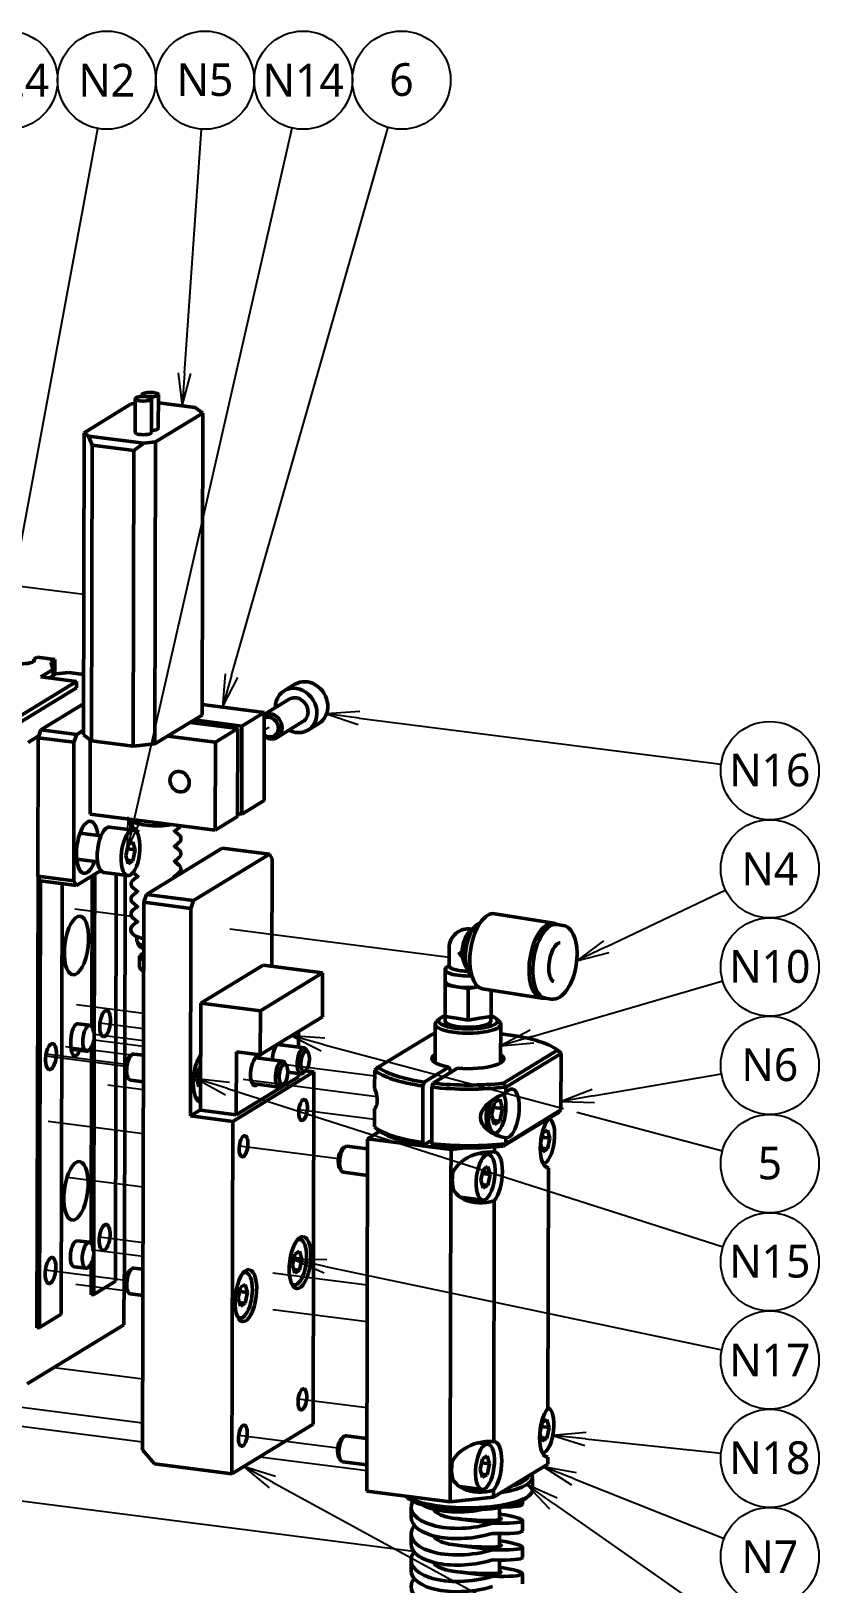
# Model space of a CAD drawing. Header units: millimetres. Extents: x 0 to 2100, y 0 to 1485.
# Drawn here: x 512 to 813, y 548 to 1140 of the extents above; entities that cross this region are included whole.
import ezdxf

# ---------------------------------------------------------------- set-up
doc = ezdxf.new("R2010")
doc.units = ezdxf.units.MM
doc.header["$LTSCALE"] = 5
for name, color, linetype, lineweight in [('Symbol (ISO)', 7, 'Continuous', 25), ('Tweak Trail (ISO)', 7, 'Continuous', 25), ('Visible (ISO)', 7, 'Continuous', 50)]:
    doc.layers.add(name, color=color, linetype=linetype, lineweight=lineweight)
doc.styles.add('Label Text (JIS)', font='')
doc.styles.get('Label Text (JIS)').set_extended_font_data('Meiryo')

# ---------------------------------------------------------------- blocks, each defined once
blk = doc.blocks.new('バルーン7')
at = {"layer": 'Symbol (ISO)'}
for p, q in [((79.82, 161.17), (99.6, 220.74)), ((79.35, 161.32), (79.03, 158.79)), ((79.82, 161.17), (79.03, 158.79)), ((79.03, 158.79), (80.29, 161.01))]:
    blk.add_line(p, q, dxfattribs=at)
blk.add_circle((100.78, 224.29), 3.75, dxfattribs=at)
at = {"layer": 'Symbol (ISO)', "insert": (100.78, 224.29), "char_height": 2.5, "attachment_point": 5, "style": 'Label Text (JIS)'}
blk.add_mtext('N24', dxfattribs=at)
blk = doc.blocks.new('バルーン9')
at = {"layer": 'Symbol (ISO)'}
for p, q in [((100.19, 180.62), (107.6, 220.61)), ((99.7, 180.71), (99.74, 178.16)), ((100.19, 180.62), (99.74, 178.16)), ((99.74, 178.16), (100.69, 180.53))]:
    blk.add_line(p, q, dxfattribs=at)
blk.add_circle((108.28, 224.29), 3.75, dxfattribs=at)
at = {"layer": 'Symbol (ISO)', "insert": (108.28, 224.29), "char_height": 2.5, "attachment_point": 5, "style": 'Label Text (JIS)'}
blk.add_mtext('N2', dxfattribs=at)
blk = doc.blocks.new('バルーン10')
at = {"layer": 'Symbol (ISO)'}
for p, q in [((114.22, 201.92), (115.52, 220.56)), ((113.72, 201.96), (114.04, 199.43)), ((114.22, 201.92), (114.04, 199.43)), ((114.04, 199.43), (114.71, 201.89))]:
    blk.add_line(p, q, dxfattribs=at)
blk.add_circle((115.78, 224.29), 3.75, dxfattribs=at)
at = {"layer": 'Symbol (ISO)', "insert": (115.78, 224.32), "char_height": 2.5, "attachment_point": 5, "style": 'Label Text (JIS)'}
blk.add_mtext('N5', dxfattribs=at)
blk = doc.blocks.new('バルーン11')
at = {"layer": 'Symbol (ISO)'}
for p, q in [((117.81, 178.84), (129.75, 220.7)), ((117.33, 178.98), (117.12, 176.44)), ((117.81, 178.84), (117.12, 176.44)), ((117.12, 176.44), (118.29, 178.7))]:
    blk.add_line(p, q, dxfattribs=at)
blk.add_circle((130.78, 224.29), 3.75, dxfattribs=at)
at = {"layer": 'Symbol (ISO)', "insert": (130.78, 224.32), "char_height": 2.5, "attachment_point": 5, "style": 'Label Text (JIS)'}
blk.add_mtext('6', dxfattribs=at)
blk = doc.blocks.new('バルーン12')
at = {"layer": 'Symbol (ISO)'}
for p, q in [((110.39, 167.94), (122.44, 220.65)), ((109.9, 168.05), (109.83, 165.51)), ((110.39, 167.94), (109.83, 165.51)), ((109.83, 165.51), (110.87, 167.83))]:
    blk.add_line(p, q, dxfattribs=at)
blk.add_circle((123.28, 224.29), 3.75, dxfattribs=at)
at = {"layer": 'Symbol (ISO)', "insert": (123.28, 224.29), "char_height": 2.5, "attachment_point": 5, "style": 'Label Text (JIS)'}
blk.add_mtext('N14', dxfattribs=at)
blk = doc.blocks.new('バルーン19')
at = {"layer": 'Symbol (ISO)'}
for p, q in [((144.88, 121.07), (142.34, 120.84)), ((144.82, 120.57), (142.34, 120.84)), ((142.34, 120.84), (144.77, 120.08)), ((144.82, 120.57), (155.18, 119.48))]:
    blk.add_line(p, q, dxfattribs=at)
blk.add_circle((158.9, 119.09), 3.75, dxfattribs=at)
at = {"layer": 'Symbol (ISO)', "insert": (158.9, 119.12), "char_height": 2.5, "attachment_point": 5, "style": 'Label Text (JIS)'}
blk.add_mtext('N18', dxfattribs=at)
blk = doc.blocks.new('バルーン20')
at = {"layer": 'Symbol (ISO)'}
for p, q in [((143.95, 117.52), (141.63, 118.45)), ((144.14, 117.99), (141.63, 118.45)), ((141.63, 118.45), (143.77, 117.06)), ((143.95, 117.52), (155.42, 112.97))]:
    blk.add_line(p, q, dxfattribs=at)
blk.add_circle((158.9, 111.59), 3.75, dxfattribs=at)
at = {"layer": 'Symbol (ISO)', "insert": (158.9, 111.59), "char_height": 2.5, "attachment_point": 5, "style": 'Label Text (JIS)'}
blk.add_mtext('N7', dxfattribs=at)
blk = doc.blocks.new('バルーン21')
at = {"layer": 'Symbol (ISO)'}
for p, q in [((145.42, 146.75), (155.21, 148.45)), ((145.33, 147.25), (142.96, 146.33)), ((145.42, 146.75), (142.96, 146.33)), ((142.96, 146.33), (145.51, 146.26))]:
    blk.add_line(p, q, dxfattribs=at)
blk.add_circle((158.9, 149.09), 3.75, dxfattribs=at)
at = {"layer": 'Symbol (ISO)', "insert": (158.9, 149.12), "char_height": 2.5, "attachment_point": 5, "style": 'Label Text (JIS)'}
blk.add_mtext('N6', dxfattribs=at)
blk = doc.blocks.new('バルーン22')
at = {"layer": 'Symbol (ISO)'}
for p, q in [((140.75, 151.29), (155.31, 155.54)), ((140.61, 151.77), (138.35, 150.59)), ((140.75, 151.29), (138.35, 150.59)), ((138.35, 150.59), (140.89, 150.81))]:
    blk.add_line(p, q, dxfattribs=at)
blk.add_circle((158.9, 156.59), 3.75, dxfattribs=at)
at = {"layer": 'Symbol (ISO)', "insert": (158.9, 156.62), "char_height": 2.5, "attachment_point": 5, "style": 'Label Text (JIS)'}
blk.add_mtext('N10', dxfattribs=at)
blk = doc.blocks.new('バルーン23')
at = {"layer": 'Symbol (ISO)'}
for p, q in [((146.41, 158.14), (155.53, 162.48)), ((146.2, 158.59), (144.16, 157.06)), ((146.41, 158.14), (144.16, 157.06)), ((144.16, 157.06), (146.63, 157.69))]:
    blk.add_line(p, q, dxfattribs=at)
blk.add_circle((158.9, 164.09), 3.75, dxfattribs=at)
at = {"layer": 'Symbol (ISO)', "insert": (158.9, 164.09), "char_height": 2.5, "attachment_point": 5, "style": 'Label Text (JIS)'}
blk.add_mtext('N4', dxfattribs=at)
blk = doc.blocks.new('バルーン24')
at = {"layer": 'Symbol (ISO)'}
for p, q in [((124.79, 150.68), (122.38, 151.33)), ((124.92, 151.17), (122.38, 151.33)), ((122.38, 151.33), (124.66, 150.2)), ((124.79, 150.68), (143.15, 145.79)), ((144.16, 145.52), (155.29, 142.55))]:
    blk.add_line(p, q, dxfattribs=at)
blk.add_circle((158.9, 141.59), 3.75, dxfattribs=at)
at = {"layer": 'Symbol (ISO)', "insert": (158.9, 141.62), "char_height": 2.5, "attachment_point": 5, "style": 'Label Text (JIS)'}
blk.add_mtext('5', dxfattribs=at)
blk = doc.blocks.new('バルーン25')
at = {"layer": 'Symbol (ISO)'}
for p, q in [((120.93, 117.26), (118.73, 118.46)), ((121.17, 117.7), (118.73, 118.46)), ((118.73, 118.46), (120.69, 116.83)), ((120.93, 117.26), (155.61, 98.38))]:
    blk.add_line(p, q, dxfattribs=at)
blk.add_circle((158.9, 96.59), 3.75, dxfattribs=at)
at = {"layer": 'Symbol (ISO)', "insert": (158.9, 96.59), "char_height": 2.5, "attachment_point": 5, "style": 'Label Text (JIS)'}
blk.add_mtext('4', dxfattribs=at)
blk = doc.blocks.new('バルーン26')
at = {"layer": 'Symbol (ISO)'}
for p, q in [((124.98, 133.74), (122.54, 134.26)), ((125.09, 134.23), (122.54, 134.26)), ((122.54, 134.26), (124.88, 133.26)), ((124.98, 133.74), (155.24, 127.36))]:
    blk.add_line(p, q, dxfattribs=at)
blk.add_circle((158.9, 126.59), 3.75, dxfattribs=at)
at = {"layer": 'Symbol (ISO)', "insert": (158.9, 126.59), "char_height": 2.5, "attachment_point": 5, "style": 'Label Text (JIS)'}
blk.add_mtext('N17', dxfattribs=at)
blk = doc.blocks.new('バルーン28')
at = {"layer": 'Symbol (ISO)'}
for p, q in [((142.38, 115.64), (140.33, 117.08)), ((142.66, 116.05), (140.33, 117.08)), ((140.33, 117.08), (142.09, 115.23)), ((142.38, 115.64), (155.84, 106.23))]:
    blk.add_line(p, q, dxfattribs=at)
blk.add_circle((158.9, 104.09), 3.75, dxfattribs=at)
at = {"layer": 'Symbol (ISO)', "insert": (158.9, 104.12), "char_height": 2.5, "attachment_point": 5, "style": 'Label Text (JIS)'}
blk.add_mtext('N8', dxfattribs=at)
blk = doc.blocks.new('バルーン29')
at = {"layer": 'Symbol (ISO)'}
for p, q in [((117.5, 147.31), (115.12, 148.07)), ((117.65, 147.78), (115.12, 148.07)), ((115.12, 148.07), (117.35, 146.83)), ((117.5, 147.31), (155.34, 135.23))]:
    blk.add_line(p, q, dxfattribs=at)
blk.add_circle((158.9, 134.09), 3.75, dxfattribs=at)
at = {"layer": 'Symbol (ISO)', "insert": (158.9, 134.12), "char_height": 2.5, "attachment_point": 5, "style": 'Label Text (JIS)'}
blk.add_mtext('N15', dxfattribs=at)
blk = doc.blocks.new('バルーン30')
at = {"layer": 'Symbol (ISO)'}
for p, q in [((127.6, 176.1), (125.06, 175.92)), ((127.54, 175.6), (125.06, 175.92)), ((125.06, 175.92), (127.47, 175.1)), ((127.54, 175.6), (155.19, 172.07))]:
    blk.add_line(p, q, dxfattribs=at)
blk.add_circle((158.9, 171.59), 3.75, dxfattribs=at)
at = {"layer": 'Symbol (ISO)', "insert": (158.9, 171.62), "char_height": 2.5, "attachment_point": 5, "style": 'Label Text (JIS)'}
blk.add_mtext('N16', dxfattribs=at)

msp = doc.modelspace()

# ---------------------------------------------------------------- linework, layer by layer
at = {"layer": 'Tweak Trail (ISO)'}
for p, q in [((474.59, 932.68), (532.59, 925.23)), ((601.48, 873.44), (603.34, 874.58)), ((529.24, 805.13), (550.87, 802.35)), ((588.35, 797.54), (672.09, 786.79)), ((529.79, 768.7), (555.44, 765.41)), ((538.81, 761.65), (555.42, 759.51)), ((536.53, 755.21), (555.41, 752.78)), ((536.58, 757.35), (555.41, 754.93)), ((518.14, 749.03), (548.53, 745.13)), ((518.26, 749.78), (548.65, 745.87)), ((525.63, 752.65), (550.81, 749.42)), ((576.04, 742.36), (577.21, 742.21)), ((609.71, 745.81), (643.67, 741.45)), ((541.75, 738.01), (555.37, 736.26)), ((593.45, 740.13), (644.51, 733.57)), ((519.02, 724.13), (555.33, 719.47)), ((614.74, 728.64), (643.63, 724.94)), ((592.01, 714.76), (629.84, 709.91)), ((526.23, 702.8), (555.28, 699.07)), ((538.62, 680), (555.23, 677.87)), ((535.4, 675.18), (555.22, 672.64)), ((517.95, 667.38), (548.57, 663.45)), ((604.84, 666.27), (640.8, 661.65)), ((529.54, 661.92), (549.27, 659.39)), ((604.81, 652.26), (640.77, 647.64)), ((521.34, 630.14), (555.11, 625.8)), ((493.34, 616.93), (555.08, 609.01)), ((614.49, 618.18), (640.7, 614.82)), ((505.83, 608.11), (555.06, 601.8)), ((591.76, 604.3), (629.58, 599.44)), ((599.81, 596.05), (640.64, 590.81)), ((505.79, 579.62), (658.54, 560.01))]:
    msp.add_line(p, q, dxfattribs=at)
at = {"layer": 'Visible (ISO)'}
for p, q in [((550.71, 997.88), (532.73, 986.9)), ((552.26, 998.04), (550.71, 997.88)), ((552.26, 999.86), (552.23, 987.02)), ((554.85, 1001.44), (554.85, 1000.71)), ((558.51, 999.85), (558.48, 987)), ((561.1, 1001.43), (561.07, 988.58)), ((575.17, 996.5), (561.09, 998.3)), ((578.02, 994.37), (575.17, 996.5)), ((560.05, 983.39), (578.02, 994.37)), ((578.02, 994.37), (577.76, 879.11)), ((532.73, 986.9), (532.46, 871.64)), ((532.73, 986.9), (534.42, 985.64)), ((535.83, 982.19), (534.42, 985.64)), ((534.42, 985.64), (555.54, 982.93)), ((535.83, 982.19), (535.57, 869.33)), ((535.83, 982.19), (551.77, 980.14)), ((551.77, 980.14), (551.51, 867.28)), ((551.77, 980.14), (555.54, 982.93)), ((555.54, 982.93), (560.05, 983.39)), ((560.05, 983.39), (559.78, 868.13)), ((514.77, 901.2), (513.55, 900.46)), ((514.77, 901.2), (521.6, 900.33)), ((513.55, 900.46), (513.55, 899.65)), ((520.98, 896.59), (516.23, 893.69)), ((521.6, 900.33), (520.01, 899.36)), ((520.01, 899.36), (520.98, 896.59)), ((520.98, 894.19), (520.98, 896.59)), ((521.58, 894.56), (521.6, 900.33)), ((526.97, 895.33), (522.01, 894.82)), ((526.97, 895.33), (532.52, 894.62)), ((529.89, 891.93), (504.26, 876.29)), ((504.26, 873.89), (529.88, 889.53)), ((516.23, 893.69), (529.89, 891.93)), ((519.47, 893.27), (522.01, 894.82)), ((529.88, 889.53), (529.89, 891.93)), ((613.24, 890.88), (609.11, 888.35)), ((532.49, 883.43), (516.27, 873.52)), ((577.77, 883.19), (601.5, 880.15)), ((611.06, 885.15), (601.5, 879.31)), ((559.78, 868.13), (577.76, 879.11)), ((574.76, 877.28), (592.97, 874.94)), ((601.5, 880.15), (592.97, 874.94)), ((601.42, 846.53), (601.5, 880.15)), ((516.27, 873.52), (515.23, 870.49)), ((529.93, 871.77), (516.27, 873.52)), ((528.89, 868.74), (529.93, 871.77)), ((532.47, 873.32), (529.93, 871.77)), ((532.46, 871.64), (535.57, 869.33)), ((591.43, 873.99), (573.21, 876.33)), ((591.43, 873.99), (582.9, 868.79)), ((591.35, 840.38), (591.43, 873.99)), ((592.97, 874.94), (592.9, 841.32)), ((616.27, 876.62), (606.39, 870.58)), ((622.36, 875.94), (618.23, 873.42)), ((515.27, 871.02), (511.45, 868.69)), ((515.23, 870.49), (515.11, 817.66)), ((515.23, 870.49), (528.89, 868.74)), ((515.42, 871.04), (515.27, 871.02)), ((515.27, 871.02), (515.27, 870.61)), ((528.89, 868.74), (528.77, 815.91)), ((535.02, 841.31), (535.08, 869.69)), ((535.57, 869.33), (551.51, 867.28)), ((551.51, 867.28), (559.78, 868.13)), ((582.9, 868.79), (564.69, 871.13)), ((582.82, 835.17), (582.9, 868.79)), ((601.42, 846.53), (592.9, 841.32)), ((582.82, 835.17), (535.02, 841.31)), ((551.6, 835.23), (542.49, 836.39)), ((550.74, 838.72), (550.74, 837.76)), ((553.62, 834.42), (551.49, 836.28)), ((566.83, 834.39), (568.98, 836.24)), ((591.35, 840.38), (582.82, 835.17)), ((592.9, 841.32), (591.35, 841.52)), ((539.19, 833.04), (531.19, 834.06)), ((549.6, 829.6), (551.39, 830.7)), ((551.39, 830.7), (552.27, 827.64)), ((553.1, 834.87), (552.72, 834.54)), ((566.82, 828.62), (568.96, 830.47)), ((567.35, 834.84), (568.97, 833.43)), ((537.92, 823.12), (529.91, 824.15)), ((548.69, 825.45), (549.6, 829.6)), ((549.58, 822.4), (548.69, 825.45)), ((552.27, 827.64), (549.25, 828.03)), ((552.27, 827.64), (551.37, 823.49)), ((585.5, 828.37), (556.57, 810.7)), ((566.81, 822.86), (568.95, 824.71)), ((567.34, 829.07), (568.96, 827.67)), ((574.56, 808.39), (603.49, 826.06)), ((585.5, 828.37), (603.49, 826.06)), ((603.49, 826.06), (604.51, 824.29)), ((604.51, 824.29), (604.42, 783.19)), ((529.8, 814.14), (539.08, 819.81)), ((536.78, 818.4), (536.64, 756.6)), ((549.37, 817.87), (540.26, 819.04)), ((545.03, 818.42), (544.67, 663.06)), ((548.12, 665.67), (548.48, 817.98)), ((551.37, 823.49), (549.18, 823.77)), ((551.37, 823.49), (549.58, 822.4)), ((551.45, 818.99), (551.41, 819.02)), ((553.58, 817.13), (551.45, 818.99)), ((553.6, 822.89), (553.32, 823.13)), ((566.79, 817.1), (568.94, 818.95)), ((567.33, 823.31), (568.94, 821.9)), ((515.15, 817.59), (514.75, 645.29)), ((515.11, 817.66), (516.14, 815.89)), ((528.77, 815.91), (515.11, 817.66)), ((516.14, 815.89), (515.74, 645.39)), ((516.14, 815.89), (529.8, 814.14)), ((524.39, 814.83), (524.01, 650.44)), ((529.8, 814.14), (528.77, 815.91)), ((535.78, 817.79), (535.65, 760.28)), ((553.57, 811.36), (551.43, 813.22)), ((553.06, 817.58), (551.44, 816.18)), ((567.31, 817.55), (567.51, 817.38)), ((553.56, 805.6), (551.42, 807.46)), ((553.05, 811.82), (551.43, 810.42)), ((555.53, 807.67), (555.05, 598.75)), ((556.57, 810.7), (555.53, 807.67)), ((555.53, 807.67), (573.52, 805.36)), ((574.56, 808.39), (556.57, 810.7)), ((573.52, 805.36), (574.56, 808.39)), ((553.02, 800.29), (551.4, 798.89)), ((553.04, 806.05), (551.41, 804.66)), ((553.54, 799.84), (551.41, 801.7)), ((573.34, 726.12), (573.52, 805.36)), ((689.47, 803.32), (712.06, 799.69)), ((550.64, 797.41), (550.64, 797.17)), ((552.89, 794.56), (552.88, 792.85)), ((679.78, 796.37), (682.22, 798.75)), ((680.5, 797.42), (680.8, 797.37)), ((713.32, 799.23), (715.49, 798.88)), ((553.7, 791.14), (553.2, 792.08)), ((672.08, 783.43), (672.1, 790.27)), ((553.87, 786.84), (553.86, 783)), ((555.47, 781.25), (554.13, 782.49)), ((554.86, 788), (554.14, 787.34)), ((577.27, 769.12), (601.04, 783.63)), ((601.04, 783.63), (623.8, 780.71)), ((672.08, 783.73), (670.96, 782.7)), ((678.49, 783.09), (679.41, 781.3)), ((600.04, 766.2), (623.8, 780.71)), ((623.8, 780.71), (623.76, 763.9)), ((670.54, 778.94), (670.51, 766.93)), ((670.57, 778.95), (670.54, 778.94)), ((670.54, 778.94), (670.57, 777.54)), ((670.58, 781.99), (670.57, 777.55)), ((670.57, 777.54), (670.6, 776.13)), ((670.6, 776.13), (670.57, 764.12)), ((670.6, 776.13), (674.99, 775.43)), ((674.99, 775.43), (679.37, 774.72)), ((679.37, 774.72), (679.35, 762.71)), ((679.37, 774.72), (683.32, 775.35)), ((684.87, 774.69), (707.45, 771.06)), ((688.09, 774.17), (688.07, 764.11)), ((708.8, 771.09), (710.97, 770.74)), ((577.18, 728.29), (577.27, 769.12)), ((577.27, 769.12), (600.04, 766.2)), ((600, 749.39), (600.04, 766.2)), ((670.51, 766.93), (670.54, 765.53)), ((670.54, 765.54), (670.53, 762.42)), ((670.54, 765.53), (670.57, 764.12)), ((534.95, 760.75), (530.4, 761.33)), ((623.76, 763.9), (600, 749.39)), ((666.78, 761.23), (666.75, 746.82)), ((668.52, 763.33), (667.32, 762.24)), ((670.57, 764.12), (674.96, 763.42)), ((674.96, 763.42), (679.35, 762.71)), ((679.35, 762.71), (683.71, 763.41)), ((683.71, 763.41), (688.07, 764.11)), ((688.04, 764.11), (688.03, 762.38)), ((690.05, 763.28), (691.25, 762.18)), ((691.78, 761.17), (691.75, 746.76)), ((527.69, 755.11), (527.69, 752.71)), ((536.63, 756.24), (536.44, 673.76)), ((606.58, 753.41), (616.78, 752.1)), ((614.64, 758.33), (614.63, 752.37)), ((665.68, 757.37), (645.02, 744.75)), ((533.68, 750.83), (527.75, 751.59)), ((535.63, 752.68), (535.46, 677.43)), ((549.86, 748.53), (550.78, 749.39)), ((555.4, 749.29), (551.69, 749.76)), ((590.84, 726.54), (590.89, 750.55)), ((590.89, 750.55), (600, 749.39)), ((598.24, 748.37), (608.52, 747.05)), ((618.24, 750.44), (617.57, 751.5)), ((692.82, 738.62), (713.49, 751.24)), ((714.83, 750.01), (693.75, 737.15)), ((714.83, 750.01), (714.78, 728.4)), ((548.96, 741.5), (549.63, 740.44)), ((575.6, 740.33), (576.5, 744.48)), ((577.21, 742.77), (576.16, 742.9)), ((576.5, 744.48), (577.22, 744.91)), ((620.5, 742.97), (589.5, 724.04)), ((614.6, 741.05), (590.84, 726.54)), ((609.98, 745.39), (609.3, 746.45)), ((610.48, 742.82), (615.51, 742.18)), ((614.61, 742.29), (614.6, 741.05)), ((617.34, 743.41), (616.42, 742.56)), ((617.3, 743.38), (620.5, 742.97)), ((620.5, 742.97), (620.19, 608.49)), ((643.67, 743.57), (643.65, 736.61)), ((671.91, 744.78), (662.58, 739.08)), ((666, 738.64), (675.33, 744.34)), ((672.43, 742.57), (672.43, 743.89)), ((555.38, 739.21), (550.41, 739.84)), ((576.49, 737.27), (575.6, 740.33)), ((577.2, 738.51), (576.09, 738.65)), ((577.2, 737.71), (576.49, 737.27)), ((596.97, 738.45), (607.24, 737.13)), ((609.07, 738.37), (608.16, 737.51)), ((662.01, 715.95), (662.06, 737.56)), ((662.58, 739.08), (662.06, 737.56)), ((665.43, 715.51), (665.48, 737.12)), ((665.48, 737.12), (666, 738.64)), ((693.75, 737.15), (693.75, 734.87)), ((576.28, 732.74), (575.51, 732.84)), ((689.38, 731.24), (688.32, 726.4)), ((688.98, 729.41), (692.5, 728.95)), ((691.47, 732.52), (689.38, 731.24)), ((692.5, 728.95), (691.47, 732.52)), ((573.34, 726.12), (577.18, 728.46)), ((589.5, 724.04), (573.34, 726.12)), ((577.18, 728.29), (590.84, 726.54)), ((589.19, 589.56), (589.5, 724.04)), ((643.64, 728.92), (643.62, 721.96)), ((688.32, 726.4), (689.36, 722.84)), ((688.89, 724.44), (691.45, 724.11)), ((689.36, 722.84), (691.45, 724.11)), ((691.45, 724.11), (692.5, 728.95)), ((713.43, 727.22), (692.77, 714.6)), ((693.7, 715.53), (714.78, 728.4)), ((710.01, 724.95), (710.01, 725.13)), ((640.62, 582.96), (640.93, 717.44)), ((640.93, 717.44), (645.58, 720.28)), ((640.93, 717.44), (672.8, 713.35)), ((690.86, 720.23), (690.32, 719.73)), ((693.71, 717.81), (693.7, 715.53)), ((706.96, 715.49), (707.86, 719.63)), ((710.54, 717.67), (707.52, 718.06)), ((707.86, 719.63), (709.65, 720.73)), ((710.54, 717.67), (709.63, 713.52)), ((709.65, 720.73), (710.54, 717.67)), ((631.16, 713.31), (632.08, 714.17)), ((640.92, 713.52), (632.99, 714.54)), ((662.01, 715.95), (662.53, 715.06)), ((665.43, 716.84), (662.53, 715.06)), ((665.94, 714.63), (665.43, 715.51)), ((672.78, 701.34), (672.8, 713.35)), ((672.8, 713.35), (678.24, 713.9)), ((687.13, 711.37), (683.44, 711.85)), ((689.35, 714.28), (689.35, 712.34)), ((707.84, 712.43), (706.96, 715.48)), ((709.63, 713.52), (707.44, 713.8)), ((709.63, 713.52), (707.84, 712.43)), ((630.26, 706.28), (630.93, 705.22)), ((684.22, 701.6), (685.13, 705.75)), ((685.13, 705.75), (686.92, 706.84)), ((686.92, 706.84), (687.8, 703.79)), ((709.76, 614.49), (709.97, 706.35)), ((640.9, 703.45), (631.72, 704.62)), ((672.52, 590.88), (672.78, 701.34)), ((685.11, 698.55), (684.22, 701.6)), ((686.9, 699.64), (684.71, 699.92)), ((687.8, 703.79), (684.79, 704.18)), ((686.9, 699.64), (685.11, 698.55)), ((687.8, 703.79), (686.9, 699.64)), ((684.9, 694.02), (676.38, 695.11)), ((689.3, 693.73), (689.09, 601.87)), ((534.76, 677.9), (530.21, 678.49)), ((615.14, 679), (614.38, 679.1)), ((535.44, 669.83), (535.42, 657.91)), ((536.44, 673.39), (536.41, 658.01)), ((612.24, 669.23), (613.14, 673.38)), ((615.82, 671.41), (612.8, 671.8)), ((613.14, 673.38), (614.93, 674.47)), ((615.82, 671.41), (614.92, 667.27)), ((614.93, 674.47), (615.82, 671.41)), ((533.49, 667.98), (528.93, 668.57)), ((547.93, 646.37), (547.98, 665.58)), ((548.12, 665.67), (547.98, 665.58)), ((549.9, 666.85), (550.82, 667.71)), ((555.21, 667.64), (551.73, 668.09)), ((594.48, 666.38), (593.71, 666.48)), ((613.13, 666.17), (612.24, 669.23)), ((614.92, 667.27), (612.73, 667.55)), ((614.92, 667.27), (613.13, 666.17)), ((536.41, 658.01), (535.42, 657.91)), ((544.67, 663.06), (536.41, 658.01)), ((548.99, 659.83), (549.67, 658.76)), ((555.19, 657.56), (550.45, 658.17)), ((591.58, 656.61), (592.48, 660.76)), ((595.16, 658.79), (592.14, 659.18)), ((592.48, 660.76), (594.27, 661.85)), ((595.16, 658.79), (594.25, 654.65)), ((594.27, 661.85), (595.16, 658.79)), ((612.92, 661.64), (612.15, 661.74)), ((592.46, 653.55), (591.58, 656.61)), ((594.25, 654.65), (592.06, 654.93)), ((594.25, 654.65), (592.46, 653.55)), ((547.93, 646.37), (511.03, 623.84)), ((524.01, 650.44), (515.74, 645.39)), ((592.25, 649.02), (591.49, 649.12)), ((515.74, 645.39), (514.75, 645.29)), ((620.19, 608.49), (589.19, 589.56)), ((706.7, 605.03), (707.6, 609.17)), ((707.59, 601.97), (706.7, 605.02)), ((710.28, 607.21), (707.26, 607.59)), ((707.6, 609.17), (709.39, 610.26)), ((710.28, 607.21), (709.38, 603.06)), ((709.39, 610.26), (710.28, 607.21)), ((559.59, 593.36), (555.05, 598.75)), ((630.91, 602.84), (631.83, 603.7)), ((640.67, 603.06), (632.74, 604.08)), ((686.87, 600.91), (683.18, 601.39)), ((709.38, 603.06), (707.19, 603.34)), ((709.38, 603.06), (707.59, 601.97)), ((559.59, 593.36), (589.19, 589.56)), ((630.01, 595.82), (630.68, 594.76)), ((640.65, 592.98), (631.47, 594.16)), ((683.97, 591.14), (684.87, 595.29)), ((687.55, 593.33), (684.53, 593.71)), ((684.87, 595.29), (686.66, 596.38)), ((687.55, 593.33), (686.65, 589.18)), ((686.66, 596.38), (687.55, 593.33)), ((709.71, 593.18), (689.04, 580.57)), ((709.71, 593.18), (709.71, 595.89)), ((672.49, 578.87), (672.52, 590.88)), ((684.86, 588.08), (683.97, 591.14)), ((686.65, 589.18), (684.46, 589.46)), ((686.65, 589.18), (684.86, 588.08)), ((703.87, 583.44), (703.88, 588.25)), ((640.62, 582.96), (672.49, 578.87)), ((656.13, 580.44), (655.46, 581.06)), ((684.65, 583.55), (676.13, 584.65)), ((689.05, 583.27), (689.04, 580.57)), ((701.6, 580.34), (702.8, 581.43)), ((657.61, 576.86), (657.6, 572.96)), ((666.35, 575.98), (666.35, 575.72)), ((689.04, 580.57), (672.49, 578.87)), ((691.36, 576.66), (691.35, 572)), ((700.11, 579.3), (700.11, 577.93)), ((673.43, 572.66), (688.65, 570.71)), ((700.09, 571.69), (700.09, 567.79)), ((657.58, 566.72), (657.57, 562.82)), ((666.33, 565.83), (666.33, 565.58)), ((691.33, 566.75), (691.32, 561.86)), ((673.41, 562.52), (688.62, 560.56)), ((700.07, 561.55), (700.06, 557.65)), ((657.56, 556.58), (657.55, 552.67)), ((666.31, 555.69), (666.31, 555.44)), ((673.38, 552.37), (688.6, 550.42)), ((691.31, 556.61), (691.3, 551.71)), ((700.05, 551.41), (700.04, 547.5))]:
    msp.add_line(p, q, dxfattribs=at)
at = {"layer": 'Visible (ISO)', "flags": 128}
for points in [[(550.74, 838.72), (550.77, 838.98), (550.85, 839.22)], [(551.49, 836.28), (551.2, 836.56), (550.96, 836.9), (550.8, 837.3), (550.74, 837.76)], [(565.86, 837.35), (564.84, 837.16), (563.73, 837.02), (562.57, 836.91), (561.37, 836.85), (560.15, 836.83), (558.93, 836.86), (557.73, 836.93), (556.58, 837.05), (555.49, 837.21), (554.47, 837.4), (553.55, 837.63), (552.75, 837.9), (552.06, 838.19), (551.51, 838.52), (551.09, 838.87), (550.82, 839.28)], [(569.51, 836.88), (569.27, 836.53), (568.98, 836.24)], [(568.97, 833.43), (569.25, 833.15), (569.49, 832.81), (569.66, 832.4), (569.72, 831.95), (569.66, 831.5), (569.49, 831.09), (569.25, 830.75), (568.96, 830.47)], [(568.96, 827.67), (569.24, 827.38), (569.48, 827.04), (569.65, 826.64), (569.71, 826.19), (569.64, 825.73), (569.48, 825.33), (569.24, 824.99), (568.95, 824.71)], [(568.94, 821.9), (569.23, 821.62), (569.47, 821.28), (569.63, 820.88), (569.69, 820.42), (569.63, 819.97), (569.46, 819.57), (569.22, 819.23), (568.94, 818.95)], [(551.43, 813.22), (551.15, 813.51), (550.91, 813.85), (550.74, 814.25), (550.68, 814.7), (550.75, 815.16), (550.92, 815.56), (551.15, 815.9), (551.44, 816.18)], [(551.42, 807.46), (551.14, 807.74), (550.9, 808.08), (550.73, 808.49), (550.67, 808.94), (550.73, 809.39), (550.9, 809.8), (551.14, 810.14), (551.43, 810.42)], [(551.41, 801.7), (551.12, 801.98), (550.88, 802.32), (550.72, 802.72), (550.66, 803.18), (550.72, 803.63), (550.89, 804.03), (551.13, 804.37), (551.41, 804.66)], [(550.64, 797.41), (550.71, 797.87), (550.88, 798.27), (551.11, 798.61), (551.4, 798.89)], [(555.5, 793.82), (554.63, 794), (553.82, 794.22), (553.09, 794.47), (552.42, 794.77), (551.82, 795.14), (551.28, 795.61), (551.04, 795.92), (550.83, 796.28), (550.69, 796.71), (550.64, 797.17)], [(710.97, 770.74), (711.83, 770.7), (712.69, 770.82), (713.52, 771.1), (714.32, 771.52), (715.08, 772.06), (715.79, 772.72), (716.47, 773.48), (717.11, 774.34), (717.71, 775.28), (718.27, 776.31), (718.78, 777.4), (719.25, 778.56), (719.66, 779.78), (720.02, 781.04), (720.32, 782.33), (720.56, 783.64), (720.74, 784.96), (720.86, 786.28), (720.91, 787.58), (720.9, 788.86), (720.83, 790.11), (720.68, 791.32), (720.47, 792.46), (720.2, 793.55), (719.86, 794.56), (719.45, 795.5), (718.98, 796.35), (718.43, 797.1), (717.81, 797.75), (717.1, 798.27), (716.32, 798.66), (715.49, 798.88)], [(555.5, 791.12), (554.94, 791.27), (554.44, 791.44), (554.01, 791.62), (553.63, 791.82), (553.33, 792.04), (553.09, 792.28), (552.94, 792.55), (552.88, 792.85)], [(677.14, 786.9), (677.08, 786.97), (677.02, 787.03), (676.96, 787.1), (676.9, 787.16), (676.84, 787.23), (676.78, 787.29), (676.72, 787.36), (676.66, 787.43), (676.6, 787.49), (676.55, 787.56), (676.49, 787.63), (676.43, 787.69), (676.37, 787.76), (676.32, 787.83), (676.26, 787.9), (676.2, 787.96), (676.15, 788.03), (676.09, 788.1), (676.03, 788.17), (675.98, 788.24), (675.92, 788.31), (675.87, 788.38), (675.81, 788.45), (675.76, 788.51)], [(712.04, 777.41), (711.72, 777.53), (711.54, 777.67), (711.34, 777.89), (711.13, 778.18), (710.92, 778.55), (710.72, 779), (710.55, 779.52), (710.4, 780.11), (710.28, 780.75), (710.2, 781.44), (710.16, 782.16), (710.15, 782.92), (710.18, 783.69), (710.25, 784.48), (710.36, 785.28), (710.5, 786.06), (710.68, 786.83), (710.9, 787.58), (711.14, 788.3), (711.41, 788.97), (711.7, 789.6), (712.02, 790.17), (712.34, 790.68), (712.67, 791.12), (712.99, 791.49), (713.31, 791.78), (713.6, 791.99), (713.86, 792.13), (714.08, 792.2), (714.42, 792.22)], [(678.49, 783.09), (678.41, 783.23), (678.33, 783.39), (678.26, 783.54), (678.19, 783.69), (678.12, 783.84), (678.05, 784), (677.98, 784.15), (677.91, 784.31), (677.85, 784.46), (677.79, 784.62), (677.73, 784.78), (677.67, 784.94), (677.61, 785.1), (677.55, 785.26), (677.5, 785.42), (677.45, 785.58), (677.4, 785.74), (677.36, 785.91), (677.31, 786.07), (677.27, 786.24), (677.23, 786.4), (677.2, 786.57), (677.17, 786.74), (677.14, 786.9)], [(680.14, 780.22), (680.16, 780.21), (680.18, 780.2), (680.2, 780.2), (680.22, 780.19), (680.24, 780.18), (680.26, 780.18), (680.28, 780.17), (680.3, 780.17), (680.32, 780.16), (680.34, 780.15), (680.36, 780.15), (680.38, 780.14), (680.4, 780.13), (680.42, 780.13), (680.44, 780.12), (680.46, 780.11), (680.48, 780.11), (680.5, 780.1), (680.52, 780.09), (680.54, 780.09), (680.56, 780.08), (680.58, 780.08), (680.6, 780.07), (680.62, 780.06)], [(535.95, 759.74), (536.13, 759.28), (536.27, 758.87), (536.45, 758.15), (536.56, 757.56), (536.61, 757.05), (536.64, 756.61), (536.63, 756.22), (536.58, 755.5), (536.45, 754.79), (536.35, 754.41), (536.22, 753.99), (536.04, 753.51), (535.79, 752.96), (535.43, 752.32), (535.19, 751.95), (534.9, 751.55)], [(672.43, 743.89), (672.41, 743.93), (672.39, 743.97), (672.37, 744), (672.35, 744.04), (672.33, 744.08), (672.3, 744.11), (672.28, 744.15), (672.26, 744.19), (672.24, 744.22), (672.22, 744.26), (672.2, 744.3), (672.17, 744.33), (672.15, 744.37), (672.13, 744.41), (672.11, 744.44), (672.09, 744.48), (672.07, 744.52), (672.04, 744.56), (672.02, 744.59), (672, 744.63), (671.98, 744.67), (671.96, 744.7), (671.94, 744.74), (671.91, 744.78)], [(643.64, 728.92), (643.76, 729.03), (643.87, 729.17), (643.99, 729.33), (644.1, 729.51), (644.21, 729.73), (644.31, 729.97), (644.4, 730.24), (644.48, 730.54), (644.55, 730.88), (644.6, 731.23), (644.63, 731.62), (644.64, 732.02), (644.63, 732.44), (644.6, 732.87), (644.55, 733.29), (644.49, 733.72), (644.41, 734.13), (644.32, 734.53), (644.22, 734.92), (644.12, 735.29), (644.01, 735.64), (643.89, 735.98), (643.77, 736.31), (643.65, 736.61)], [(693.75, 734.87), (692.68, 734.44), (691.63, 733.96), (690.6, 733.42), (689.58, 732.82), (688.58, 732.16), (687.64, 731.45), (686.74, 730.67), (685.91, 729.82), (685.17, 728.89), (684.58, 727.87), (684.18, 726.77), (684.04, 725.63), (684.18, 724.5), (684.57, 723.43), (685.16, 722.46), (685.89, 721.6), (686.72, 720.84), (687.61, 720.16), (688.56, 719.58), (689.54, 719.07), (690.56, 718.63), (691.59, 718.28), (692.64, 718), (693.71, 717.81)], [(535.76, 676.89), (535.94, 676.44), (536.08, 676.02), (536.26, 675.31), (536.37, 674.71), (536.42, 674.2), (536.45, 673.76), (536.44, 673.37), (536.39, 672.65), (536.26, 671.94), (536.16, 671.56), (536.03, 671.14), (535.85, 670.66), (535.6, 670.11), (535.24, 669.47), (535, 669.1), (534.71, 668.71)]]:
    msp.add_lwpolyline(points, dxfattribs=at)
at = {"layer": 'Visible (ISO)'}
msp.add_arc((679.35, 790.26), 7.25, 80.87231, 179.86796, dxfattribs=at)
for centre, major_axis, ratio in [((557.98, 1001.44), (3.12, -0.01), 0.278119), ((555.39, 999.86), (3.12, -0.01), 0.278119), ((569.2, 853.73), (-2.11, 3.46), 0.874926), ((550.48, 826.55), (1.11, 8.68), 0.396428), ((529.84, 791.19), (-1.43, -11.16), 0.396428), ((540.77, 761.39), (-0.64, -4.96), 0.396428), ((520.11, 748.78), (-0.64, -4.96), 0.396428), ((617.12, 747.01), (0.5, 3.89), 0.396428), ((608.86, 741.97), (0.5, 3.89), 0.396428), ((616.33, 728.44), (0.52, 4.02), 0.396428), ((593.6, 714.56), (0.52, 4.02), 0.396428), ((686.01, 702.7), (1.11, 8.68), 0.396428), ((529.63, 697.54), (-1.43, -11.16), 0.396428), ((540.59, 679.75), (-0.64, -4.96), 0.396428), ((615.17, 670.17), (1.27, 9.92), 0.396428), ((519.92, 667.13), (-0.64, -4.96), 0.396428), ((594.5, 657.56), (1.27, 9.92), 0.396428), ((616.08, 617.98), (0.52, 4.02), 0.396428), ((593.35, 604.09), (0.52, 4.02), 0.396428), ((685.76, 592.23), (1.11, 8.68), 0.396428)]:
    msp.add_ellipse(centre, major_axis=major_axis, ratio=ratio, dxfattribs=at)
for centre, major_axis, ratio, start_param, end_param in [((555.36, 987.01), (-3.12, 0.01), 0.278119, 0, 3.141593), ((557.95, 988.59), (3.12, -0.01), 0.278119, 4.886191, 6.283185), ((508.77, 900.07), (5, -0.01), 0.278119, 1.993431, 6.580492), ((613.67, 880.89), (4.56, -7.47), 0.874926, 5.320635, 10.387329), ((617.8, 883.41), (4.56, -7.47), 0.874926, 0, 3.141593), ((613.67, 880.89), (2.61, -4.27), 0.874926, 0, 3.141593), ((603.78, 874.85), (2.61, -4.27), 0.874926, 5.143814, 9.340601), ((603.34, 874.58), (2.05, -3.35), 0.874926, 5.127799, 9.356616), ((533.96, 828.67), (-1.27, -9.92), 0.396428, 2.094395, 7.330383), ((541.38, 827.72), (-1.11, -8.68), 0.396428, 3.141593, 6.283185), ((554.62, 841.29), (1.27, 9.92), 0.396428, 1.821105, 2.264904), ((687.17, 789), (-2.3, -14.32), 0.475164, 3.141593, 6.283185), ((709.76, 785.37), (2.3, 14.32), 0.475164, 6.097104, 9.610859), ((680.65, 790.05), (1.15, 7.16), 0.475164, 0.570464, 2.100794), ((683.48, 789.6), (1.67, 10.37), 0.475164, 0.23239, 2.771422), ((711.06, 785.16), (2.26, 14.07), 0.475164, 0, 3.141593), ((560.13, 792.35), (-7, 0.02), 0.278119, 0.082048, 0.847638), ((560.13, 791.39), (-6.5, 0.01), 0.278119, 0.145282, 0.777514), ((560.12, 787.55), (-5.5, 0.01), 0.278119, 5.713804, 6.852567), ((560.12, 786.83), (-6.25, 0.01), 0.278119, 5.989437, 7.019176), ((560.11, 782.98), (-6.25, 0.01), 0.278119, 0, 0.73599), ((679.33, 781.97), (-8.75, 0.02), 0.278119, 5.989437, 8.018263), ((679.33, 783.41), (-7.25, 0.02), 0.278119, 0, 1.575308), ((679.32, 777.53), (-8.75, 0.02), 0.278119, 0, 0.006131), ((679.32, 777.53), (-8.75, 0.02), 0.278119, 0.006131, 1.053328), ((679.32, 777.53), (8.75, -0.02), 0.278119, 4.194921, 5.187119), ((529.76, 756.37), (0.64, 4.96), 0.396428, 0, 1.878572), ((534.31, 755.79), (-0.64, -4.96), 0.396428, 2.541958, 6.88282), ((679.28, 761.2), (12.5, -0.03), 0.278119, 2.847844, 6.576934), ((679.28, 762.4), (11.25, -0.03), 0.278119, 2.461919, 6.958491), ((679.28, 762.4), (-8.75, 0.02), 0.278119, 0, 3.141593), ((606.88, 748.33), (0.72, 5.58), 0.396428, 0.531853, 1.760157), ((606.88, 748.33), (0.72, 5.58), 0.396428, 5.807303, 6.366885), ((679.25, 747.99), (-36.25, 0.08), 0.278119, 5.064444, 5.096745), ((679.25, 747.99), (36.25, -0.08), 0.278119, 0.335585, 1.218741), ((529.76, 753.97), (-0.64, -4.96), 0.396428, 5.020165, 7.303034), ((550.07, 744.93), (0.5, 3.89), 0.396428, 0.446496, 2.695097), ((551.05, 744.8), (-0.64, -4.96), 0.396428, 3.141593, 6.283185), ((578.53, 741.28), (-1.27, -9.92), 0.396428, 3.774913, 6.265417), ((598.61, 743.28), (-0.72, -5.58), 0.396428, 2.66571, 6.759068), ((607.88, 742.09), (0.64, 4.96), 0.396428, 5.83669, 9.871274), ((616.15, 747.14), (0.64, 4.96), 0.396428, 5.83669, 9.871274), ((679.25, 747.99), (-13.75, 0.03), 0.278119, 5.853486, 7.291764), ((679.25, 746.79), (-12.5, 0.03), 0.278119, 0, 0.131714), ((679.25, 747.99), (13.75, -0.03), 0.278119, 4.423751, 6.712885), ((633.14, 588.95), (244.68, -264.73), 0.476976, 1.745997, 1.751089), ((725.06, 773.77), (-275.61, -232.36), 0.083657, 4.935891, 4.940984), ((679.25, 746.79), (-37.5, 0.09), 0.278119, 0.322157, 1.095348), ((679.25, 747.99), (-36.25, 0.08), 0.278119, 0.335585, 1.093621), ((679.25, 746.79), (12.5, -0.03), 0.278119, 6.151472, 6.283185), ((679.25, 746.79), (-37.5, 0.09), 0.278119, 1.195389, 1.96858), ((679.25, 747.99), (36.25, -0.08), 0.278119, 4.338708, 5.096745), ((899.2, 751.42), (244.68, -264.73), 0.476976, 4.341443, 4.346536), ((694.97, 727.09), (-1.19, -9.3), 0.396428, 6.265784, 10.057732), ((577.39, 741.42), (-1.11, -8.68), 0.396428, 5.981392, 6.540716), ((689.84, 727.75), (1.11, 8.68), 0.396428, 1.260352, 2.607336), ((690.41, 727.68), (-1.03, -8.06), 0.396428, 4.230579, 8.917431), ((711.02, 716.28), (-1.27, -9.92), 0.396428, 3.702049, 6.338281), ((708.75, 716.58), (1.11, 8.68), 0.396428, 3.241268, 6.207714), ((633.39, 698.2), (-275.61, -232.36), 0.083657, 1.794298, 1.799391), ((679.2, 725.18), (-37.5, 0.09), 0.278119, 0.322157, 1.095348), ((725.31, 883.03), (244.68, -264.73), 0.476976, 4.88759, 4.892682), ((679.2, 723.98), (-36.25, 0.08), 0.278119, 0.335585, 1.093621), ((689.84, 727.75), (-1.11, -8.68), 0.396428, 0.185183, 0.446496), ((631.38, 709.71), (0.5, 3.89), 0.396428, 0.446496, 2.695097), ((632.36, 709.58), (-0.64, -4.96), 0.396428, 3.141593, 6.283185), ((679.2, 725.18), (37.5, -0.09), 0.278119, 4.336982, 5.110173), ((679.2, 723.98), (-36.25, 0.08), 0.278119, 1.197116, 1.955152), ((686.01, 702.7), (13.09, 2.79), 0.709688, 1.166117, 2.989594), ((688.29, 702.4), (1.27, 9.92), 0.396428, 3.702049, 6.338281), ((899.45, 860.67), (-275.61, -232.36), 0.083657, 5.482037, 5.48713), ((708.75, 716.58), (-2.19, 10.25), 0.435896, 2.61901, 2.934498), ((686.01, 702.7), (13.09, 2.79), 0.709688, 2.989594, 4.81307), ((676.91, 703.86), (1.11, 8.68), 0.396428, 1.545278, 2.392465), ((676.91, 703.86), (1.27, 9.92), 0.396428, 3.550327, 3.646953), ((529.57, 673.53), (0.64, 4.96), 0.396428, 0, 3.141593), ((534.12, 672.94), (-0.64, -4.96), 0.396428, 2.541958, 6.88282), ((614.03, 670.32), (1.11, 8.68), 0.396428, 2.839799, 6.584979), ((550.11, 663.25), (0.5, 3.89), 0.396428, 0.446496, 2.695097), ((551.09, 663.13), (-0.64, -4.96), 0.396428, 3.141593, 6.283185), ((593.37, 657.7), (1.11, 8.68), 0.396428, 2.839799, 6.584979), ((710.77, 605.82), (-1.27, -9.92), 0.396428, 3.702049, 6.338281), ((708.49, 606.11), (1.11, 8.68), 0.396428, 3.241268, 6.238867), ((631.12, 599.25), (0.5, 3.89), 0.396428, 0.446496, 2.695097), ((632.1, 599.12), (-0.64, -4.96), 0.396428, 3.141593, 6.283185), ((685.76, 592.23), (13.09, 2.79), 0.709688, 1.166117, 2.989594), ((688.04, 591.94), (1.27, 9.92), 0.396428, 3.702049, 6.338281), ((676.65, 593.4), (1.11, 8.68), 0.396428, 1.545278, 2.392465), ((708.49, 606.11), (-2.19, 10.25), 0.435896, 2.61901, 2.934498), ((685.76, 592.23), (13.09, 2.79), 0.709688, 2.989594, 4.81307), ((678.88, 588.3), (25, -0.06), 0.278119, 5.263797, 6.451718), ((678.89, 589.5), (23.75, -0.05), 0.278119, 5.531875, 6.18364), ((678.87, 583.5), (25, -0.06), 0.278119, 3.510692, 6.283185), ((676.65, 593.4), (1.27, 9.92), 0.396428, 3.550327, 3.646953), ((678.87, 582.3), (-23.75, 0.05), 0.278119, 0.293749, 2.847844), ((678.86, 578.51), (-21.23, -2.08), 0.450503, 6.008068, 8.288472), ((678.88, 584.75), (21.23, 2.08), 0.450503, 3.713153, 4.932072), ((678.86, 578.51), (13.11, 1.28), 0.450503, 3.349738, 4.24183), ((678.86, 579.68), (21.25, -1.76), 0.101482, 5.427879, 6.291362), ((678.84, 568.36), (-21.23, -2.08), 0.450503, 5.90875, 8.288472), ((678.85, 574.61), (21.23, 2.08), 0.450503, 3.096462, 5.146879), ((678.85, 573.44), (13.12, -1.09), 0.101482, 4.295138, 6.601207), ((678.85, 573.44), (-21.25, 1.76), 0.101482, 2.058594, 4.091691), ((678.84, 568.36), (13.11, 1.28), 0.450503, 3.349738, 4.24183), ((678.83, 563.29), (-21.25, 1.76), 0.101482, 2.058594, 4.091691), ((678.84, 569.53), (21.25, -1.76), 0.101482, 5.200187, 6.291362), ((678.81, 558.22), (-21.23, -2.08), 0.450503, 5.90875, 8.288472), ((678.83, 564.46), (21.23, 2.08), 0.450503, 3.096462, 5.146879), ((678.83, 563.29), (13.12, -1.09), 0.101482, 4.295138, 6.601207), ((678.82, 559.39), (21.25, -1.76), 0.101482, 5.200187, 6.291362), ((678.8, 554.32), (21.23, 2.08), 0.450503, 3.096462, 5.146879), ((678.81, 558.22), (13.11, 1.28), 0.450503, 3.349738, 4.24183), ((678.8, 553.15), (13.12, -1.09), 0.101482, 4.295138, 6.601207), ((678.8, 553.15), (-21.25, 1.76), 0.101482, 2.058594, 4.091691), ((678.79, 548.08), (-21.23, -2.08), 0.450503, 5.90875, 8.288472)]:
    msp.add_ellipse(centre, major_axis=major_axis, ratio=ratio, start_param=start_param, end_param=end_param, dxfattribs=at)

# ---------------------------------------------------------------- block references
at = {"layer": 'Symbol (ISO)', "xscale": 5, "yscale": 5, "zscale": 5}
for name in ['バルーン7', 'バルーン9', 'バルーン12', 'バルーン10', 'バルーン11', 'バルーン30', 'バルーン23', 'バルーン22', 'バルーン21', 'バルーン24', 'バルーン29', 'バルーン26', 'バルーン19', 'バルーン25', 'バルーン20', 'バルーン28']:
    msp.add_blockref(name, (0, 0), dxfattribs=at)

doc.saveas('drawing.dxf')
